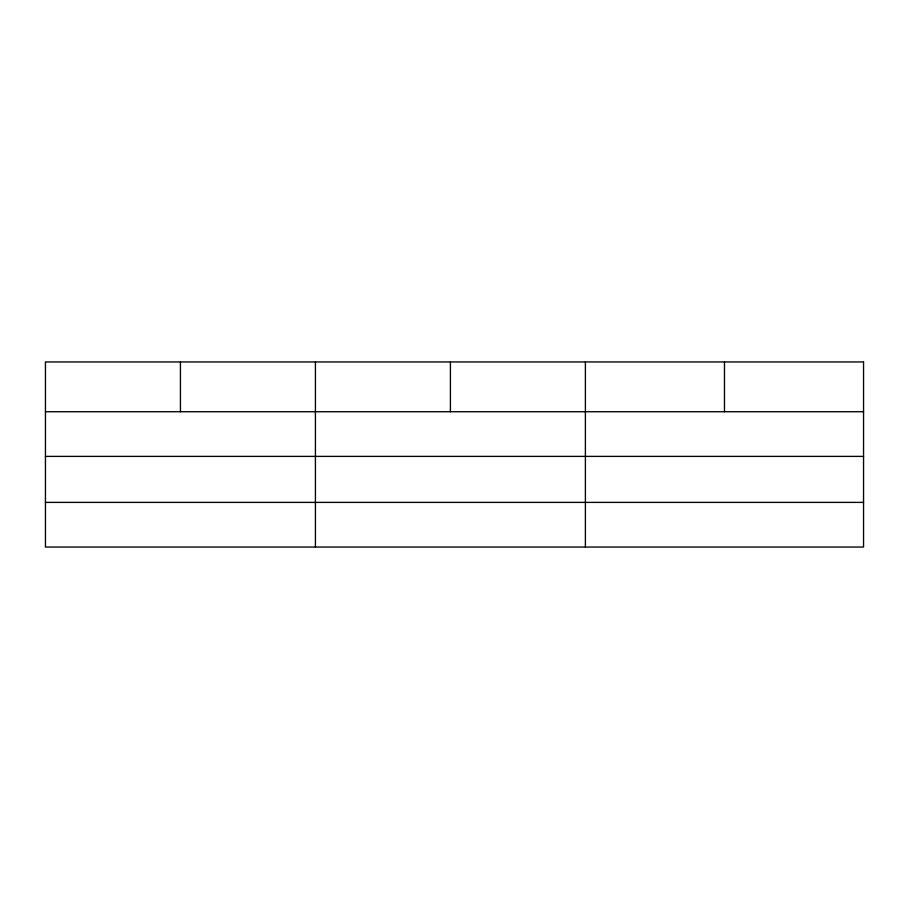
<?xml version="1.0" encoding="UTF-8"?>
<svg xmlns="http://www.w3.org/2000/svg" width="909" height="909" viewBox="0 0 909 909"><rect width="100%" height="100%" fill="white"/><g stroke="black" fill="none" stroke-linecap="round" stroke-linejoin="round"><path stroke-width="1.36" d="M45.45 411.732L863.55 411.732M45.45 456.386L863.55 456.386M45.45 502.393L863.55 502.393M724.473 361.952L724.473 411.732M585.396 361.952L585.396 547.048M450.409 361.952L450.409 411.732M315.423 361.952L315.423 547.048M180.437 361.952L180.437 411.732M863.55 361.952L45.45 361.952L45.45 547.048L863.55 547.048L863.55 361.952"/></g></svg>
